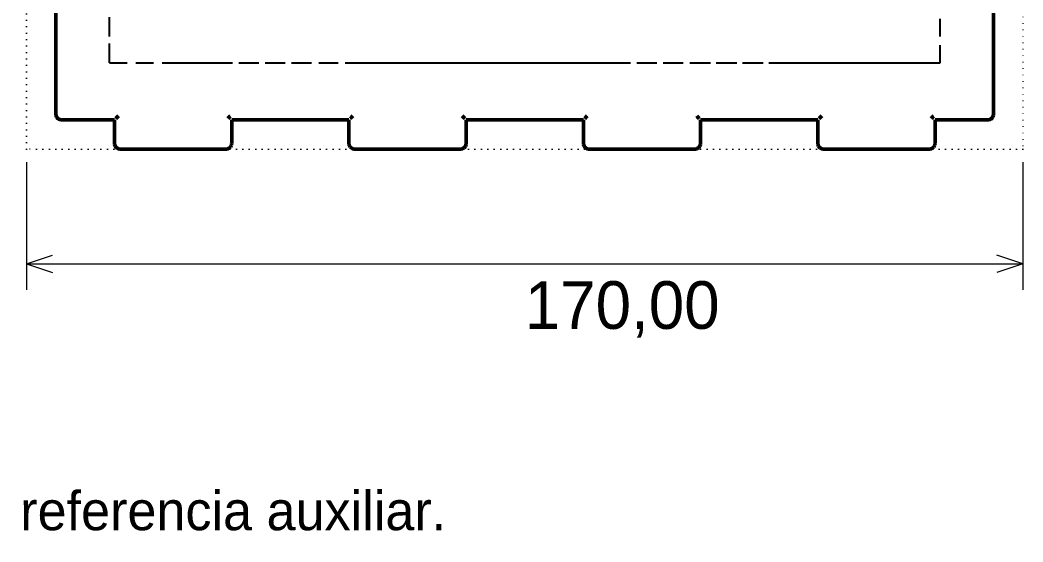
# Model space of a CAD drawing. Header units: millimetres. Extents: x 14 to 366, y 5 to 281.
# Drawn here: x 194.8 to 365.9, y 5 to 94.1 of the extents above; entities that cross this region are included whole.
import ezdxf

# ---------------------------------------------------------------- set-up
doc = ezdxf.new("R2010")
doc.units = ezdxf.units.MM
doc.linetypes.add('DOTTED', pattern=[1, 0, -1])
doc.linetypes.add('HIDDEN', pattern=[4.5, 3, -1.5])
for name, color, linetype, lineweight in [('HIDDEN', 8, 'HIDDEN', 25), ('REFERENCE', 8, 'DOTTED', 13), ('TEXT', 7, 'CONTINUOUS', 18), ('THIN', 7, 'CONTINUOUS', 18), ('VISIBLE', 7, 'CONTINUOUS', 50)]:
    doc.layers.add(name, color=color, linetype=linetype, lineweight=lineweight)

msp = doc.modelspace()

# ---------------------------------------------------------------- linework, layer by layer
at = {"layer": 'HIDDEN'}
for p, q in [((210.01, 86.81), (210.01, 227.36)), ((351.76, 86.81), (351.76, 227.36)), ((351.76, 86.81), (351.76, 105.48)), ((210.01, 87.11), (210.01, 99.34)), ((210.01, 86.81), (210.01, 87.11)), ((210.01, 86.81), (351.76, 86.81)), ((210.01, 86.81), (221.71, 86.81)), ((221.71, 86.81), (224.77, 86.81)), ((224.77, 86.81), (227.6, 86.81)), ((227.6, 86.81), (241.24, 86.81)), ((241.24, 86.81), (252.4, 86.81)), ((252.4, 86.81), (266.03, 86.81)), ((266.03, 86.81), (284.76, 86.81)), ((284.76, 86.81), (295.92, 86.81)), ((295.92, 86.81), (309.56, 86.81)), ((309.56, 86.81), (325.5, 86.81)), ((325.5, 86.81), (337.33, 86.81)), ((337.33, 86.81), (337.46, 86.81)), ((337.46, 86.81), (337.68, 86.81)), ((337.68, 86.81), (338.01, 86.81)), ((338.01, 86.81), (338.46, 86.81)), ((338.46, 86.81), (338.93, 86.81)), ((338.93, 86.81), (339.53, 86.81)), ((339.53, 86.81), (340.21, 86.81)), ((340.21, 86.81), (340.96, 86.81)), ((340.96, 86.81), (341.34, 86.81)), ((341.34, 86.81), (342.1, 86.81)), ((342.1, 86.81), (342.87, 86.81)), ((342.87, 86.81), (348.78, 86.81)), ((348.78, 86.81), (351.46, 86.81)), ((351.46, 86.81), (351.76, 86.81)), ((210.63, 77.07), (210.87, 77.07)), ((210.87, 76.83), (210.87, 77.07)), ((211.1, 77.3), (211.23, 77.42)), ((211.23, 77.42), (211.37, 77.57)), ((211.37, 77.57), (211.53, 77.72)), ((230.21, 77.72), (230.37, 77.57)), ((230.37, 77.57), (230.51, 77.42)), ((230.51, 77.42), (230.64, 77.3)), ((250.63, 77.07), (250.87, 77.07)), ((250.87, 76.83), (250.87, 77.07)), ((251.1, 77.3), (251.23, 77.42)), ((251.23, 77.42), (251.37, 77.57)), ((251.37, 77.57), (251.53, 77.72)), ((270.21, 77.72), (270.37, 77.57)), ((270.37, 77.57), (270.51, 77.42)), ((270.51, 77.42), (270.64, 77.3)), ((291.1, 77.3), (291.23, 77.42)), ((291.23, 77.42), (291.37, 77.57)), ((291.37, 77.57), (291.53, 77.72)), ((310.21, 77.72), (310.37, 77.57)), ((310.37, 77.57), (310.51, 77.42)), ((310.51, 77.42), (310.64, 77.3)), ((310.87, 77.07), (311.11, 77.07)), ((310.87, 76.83), (310.87, 77.07)), ((331.1, 77.3), (331.23, 77.42)), ((331.23, 77.42), (331.37, 77.57)), ((331.37, 77.57), (331.53, 77.72)), ((350.21, 77.72), (350.37, 77.57)), ((350.37, 77.57), (350.51, 77.42)), ((350.51, 77.42), (350.64, 77.3)), ((350.87, 77.07), (351.11, 77.07)), ((350.87, 76.83), (350.87, 77.07))]:
    msp.add_line(p, q, dxfattribs=at)
at = {"layer": 'REFERENCE'}
for p, q in [((195.87, 72.07), (195.87, 242.07)), ((365.87, 242.07), (365.87, 72.07)), ((365.87, 72.07), (195.87, 72.07))]:
    msp.add_line(p, q, dxfattribs=at)
at = {"layer": 'THIN'}
for p, q in [((195.87, 69.85), (195.87, 48.04)), ((365.87, 69.85), (365.87, 48.04)), ((195.87, 52.48), (200.3, 53.96)), ((365.87, 52.48), (361.43, 53.96)), ((195.87, 52.48), (365.87, 52.48)), ((195.87, 52.48), (200.3, 51)), ((365.87, 52.48), (361.43, 51))]:
    msp.add_line(p, q, dxfattribs=at)
at = {"layer": 'VISIBLE'}
for p, q in [((200.87, 78.07), (200.87, 107.07)), ((360.87, 78.07), (360.87, 107.07)), ((200.87, 78.07), (200.88, 77.89)), ((200.88, 77.89), (200.93, 77.72)), ((200.93, 77.72), (201, 77.57)), ((201, 77.57), (201.1, 77.42)), ((201.1, 77.42), (201.23, 77.3)), ((201.23, 77.3), (201.37, 77.2)), ((201.37, 77.2), (201.53, 77.13)), ((201.53, 77.13), (201.7, 77.08)), ((201.7, 77.08), (201.87, 77.07)), ((201.87, 77.07), (210.87, 77.07)), ((210.87, 73.07), (210.87, 77.07)), ((211.1, 77.3), (211.23, 77.42)), ((211.23, 77.42), (211.37, 77.57)), ((211.37, 77.57), (211.53, 77.72)), ((230.21, 77.72), (230.37, 77.57)), ((230.37, 77.57), (230.51, 77.42)), ((230.51, 77.42), (230.64, 77.3)), ((230.87, 73.07), (230.87, 77.07)), ((230.87, 77.07), (250.87, 77.07)), ((250.87, 73.07), (250.87, 77.07)), ((251.1, 77.3), (251.23, 77.42)), ((251.23, 77.42), (251.37, 77.57)), ((251.37, 77.57), (251.53, 77.72)), ((270.21, 77.72), (270.37, 77.57)), ((270.37, 77.57), (270.51, 77.42)), ((270.51, 77.42), (270.64, 77.3)), ((270.87, 77.07), (290.87, 77.07)), ((270.87, 73.07), (270.87, 77.07)), ((290.87, 73.07), (290.87, 77.07)), ((291.1, 77.3), (291.23, 77.42)), ((291.23, 77.42), (291.37, 77.57)), ((291.37, 77.57), (291.53, 77.72)), ((310.21, 77.72), (310.37, 77.57)), ((310.37, 77.57), (310.51, 77.42)), ((310.51, 77.42), (310.64, 77.3)), ((310.87, 77.07), (330.87, 77.07)), ((310.87, 73.07), (310.87, 77.07)), ((330.87, 73.07), (330.87, 77.07)), ((331.1, 77.3), (331.23, 77.42)), ((331.23, 77.42), (331.37, 77.57)), ((331.37, 77.57), (331.53, 77.72)), ((350.21, 77.72), (350.37, 77.57)), ((350.37, 77.57), (350.51, 77.42)), ((350.51, 77.42), (350.64, 77.3)), ((350.87, 77.07), (359.87, 77.07)), ((350.87, 73.07), (350.87, 77.07)), ((359.87, 77.07), (360.04, 77.08)), ((360.04, 77.08), (360.21, 77.13)), ((360.21, 77.13), (360.37, 77.2)), ((360.37, 77.2), (360.51, 77.3)), ((360.51, 77.3), (360.64, 77.42)), ((360.64, 77.42), (360.74, 77.57)), ((360.74, 77.57), (360.81, 77.72)), ((360.81, 77.72), (360.85, 77.89)), ((360.85, 77.89), (360.87, 78.07)), ((210.87, 73.07), (210.88, 72.89)), ((210.88, 72.89), (210.93, 72.72)), ((210.93, 72.72), (211, 72.57)), ((211, 72.57), (211.1, 72.42)), ((211.1, 72.42), (211.23, 72.3)), ((211.23, 72.3), (211.37, 72.2)), ((211.37, 72.2), (211.53, 72.13)), ((211.53, 72.13), (211.7, 72.08)), ((211.7, 72.08), (211.87, 72.07)), ((211.87, 72.07), (229.87, 72.07)), ((229.87, 72.07), (230.04, 72.08)), ((230.04, 72.08), (230.21, 72.13)), ((230.21, 72.13), (230.37, 72.2)), ((230.37, 72.2), (230.51, 72.3)), ((230.51, 72.3), (230.64, 72.42)), ((230.64, 72.42), (230.74, 72.57)), ((230.74, 72.57), (230.81, 72.72)), ((230.81, 72.72), (230.85, 72.89)), ((230.85, 72.89), (230.87, 73.07)), ((250.87, 73.07), (250.88, 72.89)), ((250.88, 72.89), (250.93, 72.72)), ((250.93, 72.72), (251, 72.57)), ((251, 72.57), (251.1, 72.42)), ((251.1, 72.42), (251.23, 72.3)), ((251.23, 72.3), (251.37, 72.2)), ((251.37, 72.2), (251.53, 72.13)), ((251.53, 72.13), (251.7, 72.08)), ((251.7, 72.08), (251.87, 72.07)), ((251.87, 72.07), (269.87, 72.07)), ((269.87, 72.07), (270.04, 72.08)), ((270.04, 72.08), (270.21, 72.13)), ((270.21, 72.13), (270.37, 72.2)), ((270.37, 72.2), (270.51, 72.3)), ((270.51, 72.3), (270.64, 72.42)), ((270.64, 72.42), (270.74, 72.57)), ((270.74, 72.57), (270.81, 72.72)), ((270.81, 72.72), (270.85, 72.89)), ((270.85, 72.89), (270.87, 73.07)), ((290.87, 73.07), (290.88, 72.89)), ((290.88, 72.89), (290.93, 72.72)), ((290.93, 72.72), (291, 72.57)), ((291, 72.57), (291.1, 72.42)), ((291.1, 72.42), (291.23, 72.3)), ((291.23, 72.3), (291.37, 72.2)), ((291.37, 72.2), (291.53, 72.13)), ((291.53, 72.13), (291.7, 72.08)), ((291.7, 72.08), (291.87, 72.07)), ((291.87, 72.07), (309.87, 72.07)), ((309.87, 72.07), (310.04, 72.08)), ((310.04, 72.08), (310.21, 72.13)), ((310.21, 72.13), (310.37, 72.2)), ((310.37, 72.2), (310.51, 72.3)), ((310.51, 72.3), (310.64, 72.42)), ((310.64, 72.42), (310.74, 72.57)), ((310.74, 72.57), (310.81, 72.72)), ((310.81, 72.72), (310.85, 72.89)), ((310.85, 72.89), (310.87, 73.07)), ((330.87, 73.07), (330.88, 72.89)), ((330.88, 72.89), (330.93, 72.72)), ((330.93, 72.72), (331, 72.57)), ((331, 72.57), (331.1, 72.42)), ((331.1, 72.42), (331.23, 72.3)), ((331.23, 72.3), (331.37, 72.2)), ((331.37, 72.2), (331.53, 72.13)), ((331.53, 72.13), (331.7, 72.08)), ((331.7, 72.08), (331.87, 72.07)), ((331.87, 72.07), (349.87, 72.07)), ((349.87, 72.07), (350.04, 72.08)), ((350.04, 72.08), (350.21, 72.13)), ((350.21, 72.13), (350.37, 72.2)), ((350.37, 72.2), (350.51, 72.3)), ((350.51, 72.3), (350.64, 72.42)), ((350.64, 72.42), (350.74, 72.57)), ((350.74, 72.57), (350.81, 72.72)), ((350.81, 72.72), (350.85, 72.89)), ((350.85, 72.89), (350.87, 73.07))]:
    msp.add_line(p, q, dxfattribs=at)

# ---------------------------------------------------------------- texts
at = {"layer": 'TEXT'}
for s, height, p in [('170,00', 8.13, (280.87, 41.39)), ('Cotas totais da malha; envelope pontilhado = referencia auxiliar.', 6.6522, (14.04, 7.02))]:
    msp.add_text(s, height=height, dxfattribs=at).set_placement(p)

doc.saveas('drawing.dxf')
